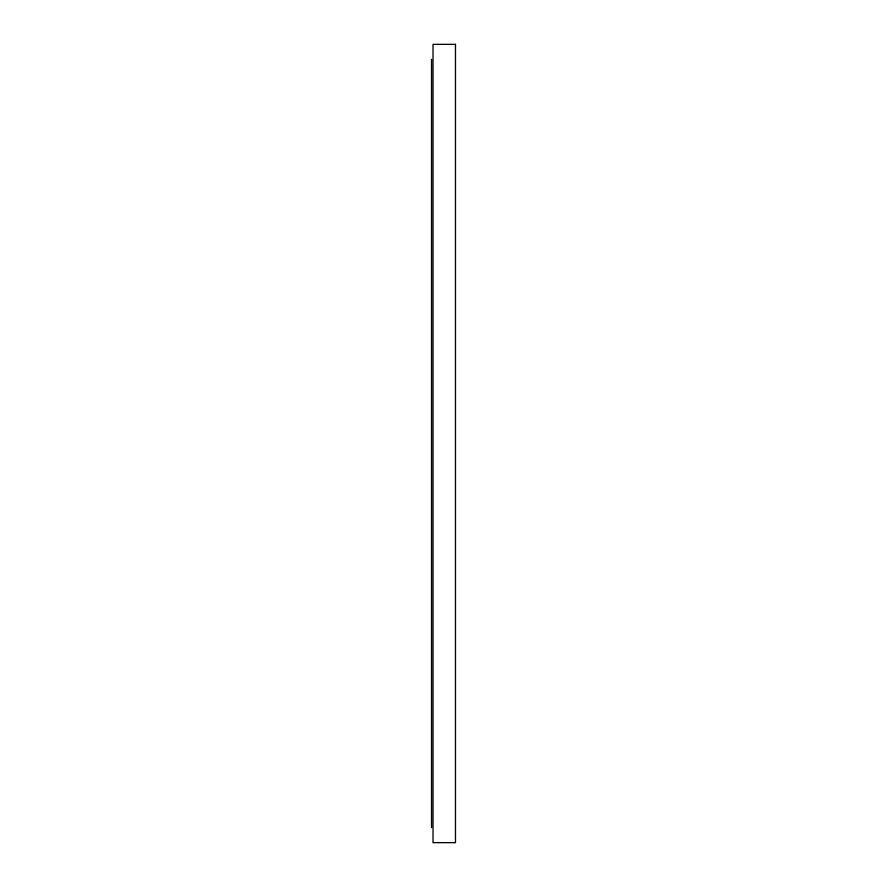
<?xml version="1.0" encoding="UTF-8"?>
<svg xmlns="http://www.w3.org/2000/svg" width="887" height="887" viewBox="0 0 887 887"><rect width="100%" height="100%" fill="white"/><g stroke="black" fill="none" stroke-linecap="round" stroke-linejoin="round"><path stroke-width="1.33" d="M431.525 59.318L431.525 827.682M455.474 44.35L433.022 44.35L433.022 842.65L455.474 842.65L455.474 44.35"/></g></svg>
